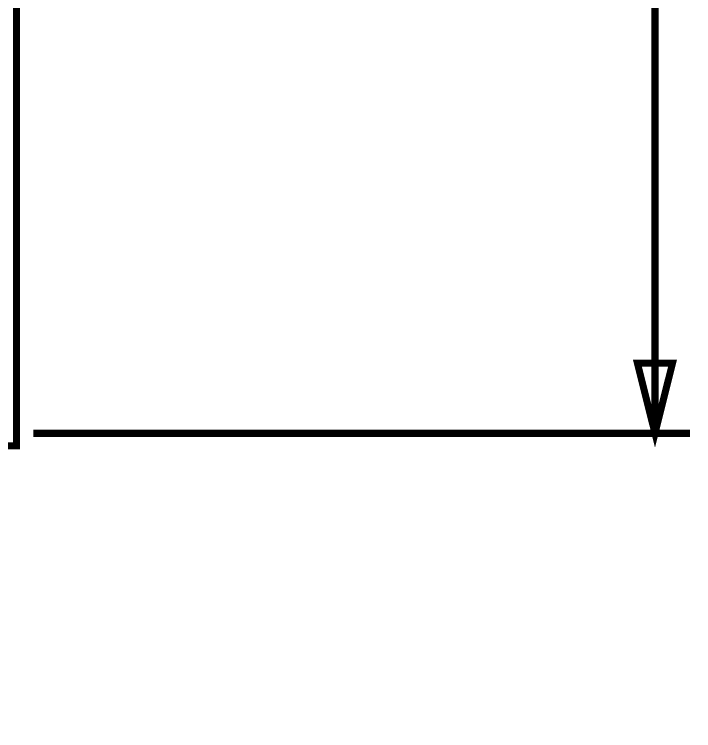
# Model space of a CAD drawing. Extents: x 17995 to 21002, y 17295 to 24095.
# Drawn here: x 19907 to 20873, y 17295 to 18314 of the extents above; entities that cross this region are included whole.
import ezdxf

# ---------------------------------------------------------------- set-up
doc = ezdxf.new("R2010")
doc.units = 0
doc.linetypes.add('TRMIDX_4096', pattern=[2, 1, 1])
for name, color, linetype in [('BOARD_OUTLINE_00', 183, 'CONTINUOUS'), ('DIMENSION1_24', 183, 'CONTINUOUS'), ('DIMENSION3_24', 183, 'CONTINUOUS'), ('DIMENSION5_24', 183, 'CONTINUOUS')]:
    doc.layers.add(name, color=color, linetype=linetype)

# ---------------------------------------------------------------- blocks, each defined once
blk = doc.blocks.new('BOARD_11')
at = {"layer": 'BOARD_OUTLINE_00', "const_width": 10}
blk.add_lwpolyline([(0, -380), (0, -6400), (600, -6400), (600, -6800), (1047, -6800), (1047, -6500, -1), (1110, -6500), (1110, -6800), (1400, -6800), (1400, -6400), (1910, -6400), (1910, -380)], format="xyb", close=True, dxfattribs=at)
blk = doc.blocks.new('D_2dfeghi_18')
at = {"layer": 'DIMENSION1_24', "linetype": 'TRMIDX_4096', "const_width": 10}
blk.add_lwpolyline([(934, 0), (934, 2915)], dxfattribs=at)
at = {"layer": 'DIMENSION3_24', "linetype": 'TRMIDX_4096', "const_width": 10}
blk.add_lwpolyline([(934, 0), (909, 100), (959, 100)], close=True, dxfattribs=at)
at = {"layer": 'DIMENSION5_24', "linetype": 'TRMIDX_4096', "const_width": 10}
blk.add_lwpolyline([(50, 0), (984, 0)], dxfattribs=at)

msp = doc.modelspace()

# ---------------------------------------------------------------- block references
for name, p in [('BOARD_11', (18000, 24100)), ('D_2dfeghi_18', (19884, 17718))]:
    msp.add_blockref(name, p)

doc.saveas('drawing.dxf')
